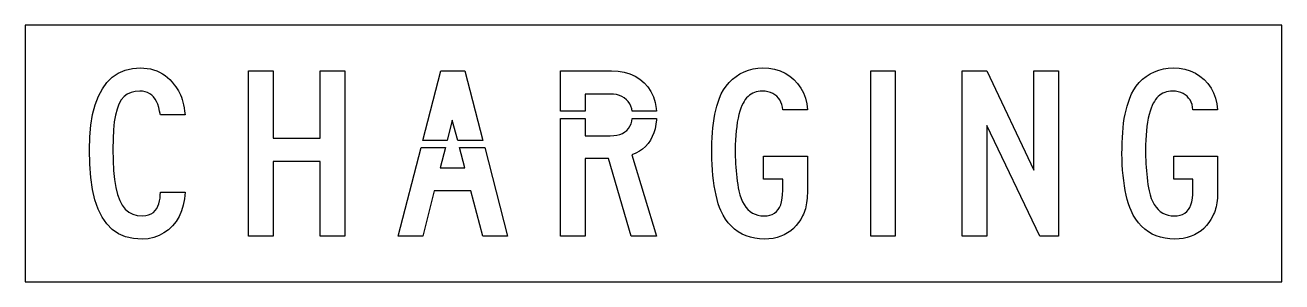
# Model space of a CAD drawing. Extents: x 0 to 88, y 0 to 18.
import ezdxf

# ---------------------------------------------------------------- set-up
doc = ezdxf.new("R2010")
doc.units = 0
doc.layers.add('CUT', color=7, linetype='Continuous')
doc.layers.add('OUTSIDE', color=1, linetype='Continuous')

msp = doc.modelspace()

# ---------------------------------------------------------------- linework, layer by layer
at = {"layer": 'CUT'}
for points in [[(9.2868, 12.447), (9.2004, 12.6441), (9.102, 12.8168), (8.9904, 12.9664), (8.8644, 13.0916), (8.7264, 13.1936), (8.5752, 13.2725), (8.4096, 13.3293), (8.2296, 13.3617), (8.0376, 13.3733), (7.7076, 13.3501), (7.4148, 13.2806), (7.1544, 13.1612), (6.9288, 12.9872), (6.7332, 12.7577), (6.5688, 12.4678), (6.4332, 12.1154), (6.3252, 11.698), (6.2436, 11.211), (6.186, 10.6522), (6.1536, 10.018), (6.1428, 9.3049), (6.1548, 8.5119), (6.1932, 7.8), (6.258, 7.167), (6.3504, 6.6093), (6.4704, 6.127), (6.6216, 5.7154), (6.8028, 5.3733), (7.0152, 5.0986), (7.2612, 4.8887), (7.5408, 4.7414), (7.8552, 4.6557), (8.2056, 4.6267), (8.4432, 4.6429), (8.6496, 4.6904), (8.8296, 4.767), (8.982, 4.869), (9.1104, 4.9942), (9.216, 5.1403), (9.3012, 5.3038), (9.366, 5.4823), (9.414, 5.6736), (9.4452, 5.8742), (9.4632, 6.0829), (9.4692, 6.2951), (11.1948, 6.2951), (11.16, 5.8278), (11.076, 5.3872), (10.9476, 4.9733), (10.776, 4.5907), (10.5648, 4.2417), (10.3164, 3.9299), (10.0332, 3.6586), (9.72, 3.429), (9.3768, 3.2458), (9.0084, 3.1113), (8.6172, 3.0278), (8.2056, 3), (7.5936, 3.0417), (7.0392, 3.167), (6.5436, 3.378), (6.1032, 3.6748), (5.7192, 4.0586), (5.3904, 4.5304), (5.1132, 5.0904), (4.89, 5.742), (4.7184, 6.4829), (4.596, 7.3177), (4.524, 8.2441), (4.5, 9.2643), (4.5252, 10.1641), (4.602, 10.9884), (4.728, 11.7397), (4.9044, 12.4145), (5.13, 13.0139), (5.406, 13.5357), (5.73, 13.9797), (6.1032, 14.3449), (6.5256, 14.6301), (6.996, 14.8354), (7.5132, 14.9594), (8.0796, 15), (8.3184, 14.9919), (8.5524, 14.9664), (8.7792, 14.9246), (8.9988, 14.8667), (9.2124, 14.7913), (9.4164, 14.7009), (9.612, 14.593), (9.798, 14.4701), (9.9744, 14.331), (10.14, 14.1768), (10.2948, 14.0064), (10.4376, 13.8209), (10.5468, 13.6794), (10.6452, 13.5403), (10.7328, 13.3988), (10.812, 13.2539), (10.8804, 13.1043), (10.9428, 12.9467), (10.9968, 12.7774), (11.0448, 12.5977), (11.088, 12.4017), (11.1276, 12.1896), (11.1624, 11.9577), (11.1948, 11.7049), (9.4692, 11.7049), (9.42, 11.9774), (9.36, 12.2243)], [(54.7422, 5.6991), (54.7242, 5.5461), (54.7002, 5.4), (54.6714, 5.2609), (54.6366, 5.1275), (54.5958, 4.9977), (54.549, 4.8725), (54.4962, 4.7484), (54.4374, 4.6267), (54.3102, 4.3809), (54.1638, 4.1536), (53.9982, 3.9438), (53.8146, 3.7525), (53.613, 3.582), (53.3946, 3.4313), (53.1606, 3.3026), (52.9122, 3.1959), (52.6482, 3.1113), (52.3722, 3.0499), (52.0842, 3.0116), (51.7842, 3), (51.4338, 3.0139), (51.1002, 3.0568), (50.7834, 3.1275), (50.4822, 3.2272), (50.1978, 3.3536), (49.9314, 3.5078), (49.683, 3.6899), (49.4514, 3.8974), (49.2378, 4.1328), (49.0434, 4.3936), (48.867, 4.68), (48.711, 4.993), (48.6186, 5.2226), (48.5322, 5.48), (48.4518, 5.7641), (48.3786, 6.0713), (48.3114, 6.3983), (48.2526, 6.7426), (48.201, 7.0997), (48.159, 7.4672), (48.1242, 7.8417), (48.099, 8.2209), (48.0846, 8.6012), (48.0786, 8.9791), (48.0822, 9.3768), (48.0906, 9.7583), (48.105, 10.1223), (48.1278, 10.4713), (48.1566, 10.8075), (48.195, 11.131), (48.2418, 11.4429), (48.297, 11.7455), (48.363, 12.04), (48.4398, 12.3275), (48.5274, 12.6081), (48.6258, 12.8852), (48.7482, 13.1832), (48.9006, 13.4661), (49.0818, 13.7304), (49.2906, 13.9762), (49.5234, 14.2), (49.779, 14.4006), (50.055, 14.5757), (50.3478, 14.7229), (50.6574, 14.8412), (50.9802, 14.9281), (51.3138, 14.9826), (51.6582, 15), (52.0806, 14.9757), (52.4826, 14.9026), (52.8606, 14.7832), (53.2146, 14.6209), (53.5386, 14.418), (53.8314, 14.1768), (54.0906, 13.8997), (54.3126, 13.5901), (54.4938, 13.2504), (54.633, 12.8817), (54.7278, 12.4875), (54.7734, 12.0713), (53.0478, 12.0713), (53.0262, 12.2591), (52.9854, 12.4365), (52.9242, 12.6012), (52.845, 12.753), (52.7466, 12.8899), (52.6314, 13.0128), (52.4994, 13.1183), (52.3518, 13.2075), (52.1886, 13.2783), (52.011, 13.3304), (51.8202, 13.3629), (51.6162, 13.3733), (51.471, 13.3675), (51.3318, 13.349), (51.1986, 13.32), (51.0702, 13.2783), (50.9478, 13.2249), (50.8314, 13.16), (50.721, 13.0823), (50.6178, 12.993), (50.5206, 12.8922), (50.4294, 12.7797), (50.3454, 12.6557), (50.2686, 12.5188), (50.187, 12.3612), (50.1114, 12.1757), (50.0406, 11.9646), (49.977, 11.7293), (49.9194, 11.473), (49.869, 11.1971), (49.8246, 10.9038), (49.7886, 10.5965), (49.7598, 10.2765), (49.7382, 9.9461), (49.725, 9.6087), (49.7214, 9.2643), (49.7226, 9.0197), (49.7286, 8.7739), (49.737, 8.527), (49.749, 8.28), (49.7646, 8.0342), (49.7838, 7.7896), (49.8066, 7.5461), (49.833, 7.3061), (49.863, 7.0672), (49.8966, 6.833), (49.9338, 6.6023), (49.9734, 6.3762), (50.0442, 6.1026), (50.1282, 5.851), (50.2266, 5.6226), (50.3382, 5.4162), (50.4654, 5.233), (50.6058, 5.0742), (50.7594, 4.9386), (50.9286, 4.8272), (51.111, 4.7403), (51.3066, 4.6777), (51.5178, 4.6394), (51.7422, 4.6267), (51.9534, 4.6383), (52.1454, 4.6742), (52.3194, 4.7345), (52.473, 4.8191), (52.6086, 4.9293), (52.7262, 5.0638), (52.8246, 5.2238), (52.905, 5.4104), (52.9674, 5.6226), (53.0118, 5.8603), (53.0382, 6.1246), (53.0478, 6.4168), (53.0478, 7.1901), (51.7002, 7.1901), (51.7002, 8.8168), (54.7734, 8.8168), (54.7734, 6.4168), (54.7722, 6.2197), (54.7662, 6.0354), (54.7566, 5.8626)], [(83.4688, 5.6991), (83.4508, 5.5461), (83.4268, 5.4), (83.398, 5.2609), (83.3632, 5.1275), (83.3224, 4.9977), (83.2756, 4.8725), (83.2228, 4.7484), (83.164, 4.6267), (83.0368, 4.3809), (82.8904, 4.1536), (82.7248, 3.9438), (82.5412, 3.7525), (82.3396, 3.582), (82.1212, 3.4313), (81.8872, 3.3026), (81.6388, 3.1959), (81.3748, 3.1113), (81.0988, 3.0499), (80.8108, 3.0116), (80.5108, 3), (80.1604, 3.0139), (79.8268, 3.0568), (79.51, 3.1275), (79.2088, 3.2272), (78.9244, 3.3536), (78.658, 3.5078), (78.4096, 3.6899), (78.178, 3.8974), (77.9644, 4.1328), (77.77, 4.3936), (77.5936, 4.68), (77.4376, 4.993), (77.3452, 5.2226), (77.2588, 5.48), (77.1784, 5.7641), (77.1052, 6.0713), (77.038, 6.3983), (76.9792, 6.7426), (76.9276, 7.0997), (76.8856, 7.4672), (76.8508, 7.8417), (76.8256, 8.2209), (76.8112, 8.6012), (76.8052, 8.9791), (76.8088, 9.3768), (76.8172, 9.7583), (76.8316, 10.1223), (76.8544, 10.4713), (76.8832, 10.8075), (76.9216, 11.131), (76.9684, 11.4429), (77.0236, 11.7455), (77.0896, 12.04), (77.1664, 12.3275), (77.254, 12.6081), (77.3524, 12.8852), (77.4748, 13.1832), (77.6272, 13.4661), (77.8084, 13.7304), (78.0172, 13.9762), (78.25, 14.2), (78.5056, 14.4006), (78.7816, 14.5757), (79.0744, 14.7229), (79.384, 14.8412), (79.7068, 14.9281), (80.0404, 14.9826), (80.3848, 15), (80.8072, 14.9757), (81.2092, 14.9026), (81.5872, 14.7832), (81.9412, 14.6209), (82.2652, 14.418), (82.558, 14.1768), (82.8172, 13.8997), (83.0392, 13.5901), (83.2204, 13.2504), (83.3596, 12.8817), (83.4544, 12.4875), (83.5, 12.0713), (81.7744, 12.0713), (81.7528, 12.2591), (81.712, 12.4365), (81.6508, 12.6012), (81.5716, 12.753), (81.4732, 12.8899), (81.358, 13.0128), (81.226, 13.1183), (81.0784, 13.2075), (80.9152, 13.2783), (80.7376, 13.3304), (80.5468, 13.3629), (80.3428, 13.3733), (80.1976, 13.3675), (80.0584, 13.349), (79.9252, 13.32), (79.7968, 13.2783), (79.6744, 13.2249), (79.558, 13.16), (79.4476, 13.0823), (79.3444, 12.993), (79.2472, 12.8922), (79.156, 12.7797), (79.072, 12.6557), (78.9952, 12.5188), (78.9136, 12.3612), (78.838, 12.1757), (78.7672, 11.9646), (78.7036, 11.7293), (78.646, 11.473), (78.5956, 11.1971), (78.5512, 10.9038), (78.5152, 10.5965), (78.4864, 10.2765), (78.4648, 9.9461), (78.4516, 9.6087), (78.448, 9.2643), (78.4492, 9.0197), (78.4552, 8.7739), (78.4636, 8.527), (78.4756, 8.28), (78.4912, 8.0342), (78.5104, 7.7896), (78.5332, 7.5461), (78.5596, 7.3061), (78.5896, 7.0672), (78.6232, 6.833), (78.6604, 6.6023), (78.7, 6.3762), (78.7708, 6.1026), (78.8548, 5.851), (78.9532, 5.6226), (79.0648, 5.4162), (79.192, 5.233), (79.3324, 5.0742), (79.486, 4.9386), (79.6552, 4.8272), (79.8376, 4.7403), (80.0332, 4.6777), (80.2444, 4.6394), (80.4688, 4.6267), (80.68, 4.6383), (80.872, 4.6742), (81.046, 4.7345), (81.1996, 4.8191), (81.3352, 4.9293), (81.4528, 5.0638), (81.5512, 5.2238), (81.6316, 5.4104), (81.694, 5.6226), (81.7384, 5.8603), (81.7648, 6.1246), (81.7744, 6.4168), (81.7744, 7.1901), (80.4268, 7.1901), (80.4268, 8.8168), (83.5, 8.8168), (83.5, 6.4168), (83.4988, 6.2197), (83.4928, 6.0354), (83.4832, 5.8626)], [(17.3743, 3.2029), (15.6487, 3.2029), (15.6487, 14.7971), (17.3743, 14.7971), (17.3743, 10.0783), (20.6587, 10.0783), (20.6587, 14.7971), (22.3855, 14.7971), (22.3855, 3.2029), (20.6587, 3.2029), (20.6587, 8.4504), (17.3743, 8.4504)], [(30.7959, 14.7971), (32.0527, 9.9223), (30.2872, 9.9223), (29.9115, 11.3397), (29.5537, 9.9223), (27.8543, 9.9223), (29.1111, 14.7971)], [(42.1006, 12.7728), (41.9542, 12.891), (41.7898, 12.9896), (41.6086, 13.0672), (41.4106, 13.1241), (41.1994, 13.1577), (40.9738, 13.1693), (39.205, 13.1693), (39.205, 11.9559), (37.4794, 11.9559), (37.4794, 14.7971), (41.0578, 14.7971), (41.5186, 14.7716), (41.9494, 14.6986), (42.3502, 14.5768), (42.7186, 14.411), (43.0522, 14.2023), (43.3474, 13.953), (43.6042, 13.6643), (43.8178, 13.3386), (43.9894, 12.978), (44.113, 12.5838), (44.1898, 12.1594), (44.2016, 11.9559), (42.512, 11.9559), (42.481, 12.1246), (42.4186, 12.3113), (42.3334, 12.4829), (42.2266, 12.6371)], [(59.2273, 3.2029), (59.2273, 14.7971), (60.9109, 14.7971), (60.9109, 3.2029)], [(65.6169, 14.7971), (67.3425, 14.7971), (70.6269, 7.8406), (70.6269, 14.7971), (72.3537, 14.7971), (72.3537, 3.2029), (71.0481, 3.2029), (67.3425, 10.9733), (67.3425, 3.2029), (65.6169, 3.2029)], [(39.205, 11.4539), (39.205, 10.2406), (40.9738, 10.2406), (41.2162, 10.2522), (41.4406, 10.2846), (41.6434, 10.338), (41.827, 10.4122), (41.9902, 10.5072), (42.1318, 10.622), (42.253, 10.7565), (42.3526, 10.9096), (42.4306, 11.0823), (42.487, 11.2725), (42.5164, 11.4539), (44.2073, 11.4539), (44.2042, 11.3675), (44.167, 11.0452), (44.1058, 10.7403), (44.0206, 10.4528), (43.9114, 10.1849), (43.7794, 9.9357), (43.6222, 9.7072), (43.4422, 9.4997), (43.2394, 9.3142), (43.0126, 9.1519), (42.7618, 9.0128), (42.4894, 8.898), (44.2162, 3.2029), (42.4474, 3.2029), (40.8478, 8.6545), (39.205, 8.6545), (39.205, 3.2029), (37.4794, 3.2029), (37.4794, 11.4539)], [(29.4269, 9.4203), (29.0691, 8.0029), (30.7959, 8.0029), (30.4202, 9.4203), (32.1821, 9.4203), (33.7851, 3.2029), (32.0583, 3.2029), (31.2159, 6.3762), (28.6479, 6.3762), (27.8475, 3.2029), (26.1219, 3.2029), (27.7248, 9.4203)]]:
    msp.add_lwpolyline(points, close=True, dxfattribs=at)
at = {"layer": 'OUTSIDE'}
msp.add_lwpolyline([(0, 0), (88, 0), (88, 18), (0, 18)], close=True, dxfattribs=at)

doc.saveas('drawing.dxf')
